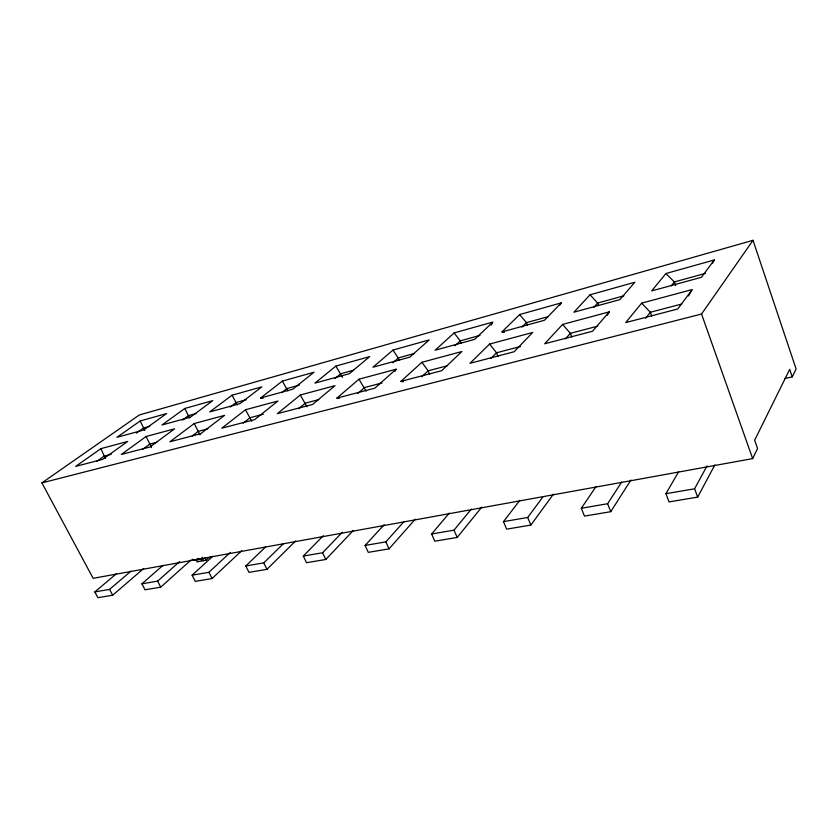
<?xml version="1.0" encoding="UTF-8"?>
<svg xmlns="http://www.w3.org/2000/svg" width="838" height="838" viewBox="0 0 838 838"><rect width="100%" height="100%" fill="white"/><g stroke="black" fill="none" stroke-linecap="round" stroke-linejoin="round"><path stroke-width="1.26" d="M792.256 376.901L796.1 368.971L753.016 240.317L139.318 414.978L41.9 482.898L93.133 578.325L752.65 458.606L757.552 448.498L754.64 440.222L789.71 369.349L792.256 376.901L784.661 378.546M678.623 471.752L665.938 493.708L669.049 501.91L697.687 497.112L714.887 464.849M697.687 497.112L694.597 488.774L707 465.938M394.939 371.349L396.165 369.202L358.947 379.216L336.897 398.102L339.275 398.5M491.037 325.238L492.262 323.122M559.994 305.084L561.261 302.885L519.633 314.554L501.972 331.9L504.308 332.34M607.351 315.182L609.268 311.862L562.612 324.421L544.69 343.769L592.487 331.272L609.268 311.862M688.543 295.919L691.633 290.597M712.457 263.216L714.353 259.948L665.927 273.523L651.681 290.912L701.385 277.305L714.353 259.948M595.891 486.773L581.321 508.257L584.474 516.093L610.766 511.683L630.899 480.048M581.321 508.257L607.623 503.732L621.628 482.101M41.9 482.898L701.542 314.02L753.016 240.317M519.874 500.265L503.481 521.645L506.655 529.145L530.873 525.08L553.457 494.074M503.481 521.645L527.699 517.475L542.867 496.965M645.564 318.335L650.351 312.27L681.713 304.016M671.259 285.852L674.36 281.935L705.512 273.366M449.325 513.076L431.622 534.005L434.807 541.191L457.192 537.441L481.756 507.116M431.622 534.005L454.007 530.15L471.323 509.085M641.636 303.157L625.714 322.588L677.712 308.992L692.251 289.539L641.636 303.157L650.351 312.27L651.702 315.968M384.171 524.651L365.096 545.444L368.28 552.347L389.031 548.869L415.292 519.151M365.096 545.444L385.847 541.882L403.738 521.885M565.357 338.929L570.395 333.335L597.861 326.108M593.566 307.567L597.62 303.052L623.86 295.835M590.046 294.808L573.936 312.197L619.848 299.627L634.879 282.238L590.046 294.808L597.62 303.052L598.531 305.482M323.29 535.723L303.314 556.065L306.499 562.707L325.783 559.47L353.395 530.412M303.314 556.065L322.599 552.755L342.313 532.266M561.261 302.885L544.49 320.263L501.972 331.9M491.026 358.35L496.536 352.788L520.367 346.513M521.98 327.134L526.442 322.64L548.23 316.638M265.573 546.952L245.806 565.964L248.97 572.354L266.945 569.337L295.657 540.908M489.581 344.072L470.003 363.304L514.092 351.771L532.717 332.466L489.581 344.072L496.536 352.788L498.002 356.401M245.806 565.964L263.771 562.874L283.328 543.736M212.8 556.275L192.122 575.193L195.275 581.363L212.066 578.545L241.742 550.671M421.671 376.807L428.113 370.815L447.565 365.682M454.908 345.832L460.261 340.846L479.996 335.42M192.122 575.193L208.903 572.312L230.345 552.399M196.762 561.889L206.054 560.224L208.955 557.574L211.291 557.144M400.941 381.353L421.881 362.288L461.895 351.52L441.741 370.689L400.941 381.353L403.371 381.772M454.112 332.927L435.152 350.2L474.654 339.38L492.87 322.064L454.112 332.927L460.261 340.846L461.256 343.255M163.054 565.315L141.905 583.835L145.037 589.784L160.749 587.145L191.158 559.878M396.165 369.202L374.754 388.204L336.897 398.102M141.905 583.835L157.617 581.132L179.583 561.638M357.742 393.493L364.54 387.554L381.95 382.966M392.886 362.781L398.542 357.836L414.265 353.51M116.346 573.8L94.83 591.932L97.931 597.683L112.68 595.21L143.675 568.51M393.001 350.064L372.962 367.222L409.751 357.156L429.171 339.924L393.001 350.064L399.569 360.204M94.83 591.932L109.569 589.397L130.979 571.139M298.684 408.651L305.325 403.151L318.744 399.611M334.949 378.608L340.877 373.696L353.437 370.249M300.308 395.002L277.326 413.679L312.553 404.461L335.001 385.658L300.308 395.002L306.959 406.723M335.87 366.091L314.92 383.123L349.268 373.717L369.694 356.6L335.87 366.091L342.48 377.268M243.167 423.148L250.028 417.712L263.268 414.223M281.736 392.613L286.858 388.56L299.323 385.134M245.524 409.74L221.798 428.197L254.658 419.608L277.954 401.014L245.524 409.74L251.704 421.242M260.639 397.987L282.322 381.112L314.041 372.219L292.776 389.178L260.639 397.987L263.006 398.364M192.237 435.938L198.281 431.35L207.834 428.826M230.251 407.006L236.159 402.512L246.11 399.778M194.227 423.546L169.894 441.762L200.617 433.728L224.605 415.365L194.227 423.546L199.989 434.838M232.053 395.201L209.751 411.919L239.888 403.665L261.844 386.852L232.053 395.201L237.28 404.859M142.554 449.419L149.751 444.13L156.884 442.244M182.433 420.079L188.477 415.638L195.966 413.574M146.105 436.493L121.29 454.479L150.075 446.947L174.618 428.815L146.105 436.493L151.5 447.597M184.769 408.473L161.954 425.002L190.278 417.251L212.8 400.606L184.769 408.473L189.618 417.963M96.831 461.35L104.132 456.144L111.297 454.248M136.374 433.12L143.56 427.998L149.866 426.259M100.864 448.665L75.671 466.399L102.697 459.339L127.669 441.448L100.864 448.665L105.326 458.438M140.197 420.969L116.974 437.321L143.644 430.02L166.626 413.553L140.197 420.969L144.733 430.313M665.938 493.708L694.597 488.774M192.593 559.271L199.077 561.481M197.244 558.422L203.718 560.643L201.968 557.186M665.927 273.523L674.36 281.935L675.669 285.611M562.612 324.421L570.395 333.335L571.799 336.981M519.633 314.554L526.442 322.64L527.406 325.05M421.881 362.288L428.113 370.815L429.632 374.397M358.947 379.216L366.122 391.126M282.322 381.112L287.947 390.927M109.569 589.397L112.68 595.21M157.617 581.132L160.749 587.145M204.891 557.909L206.054 560.224M208.903 572.312L212.066 578.545M263.771 562.874L266.945 569.337M322.599 552.755L325.783 559.47M385.847 541.882L389.031 548.869M454.007 530.15L457.192 537.441M527.699 517.475L530.873 525.08M607.623 503.732L610.766 511.683M701.542 314.02L752.65 458.606"/></g></svg>
